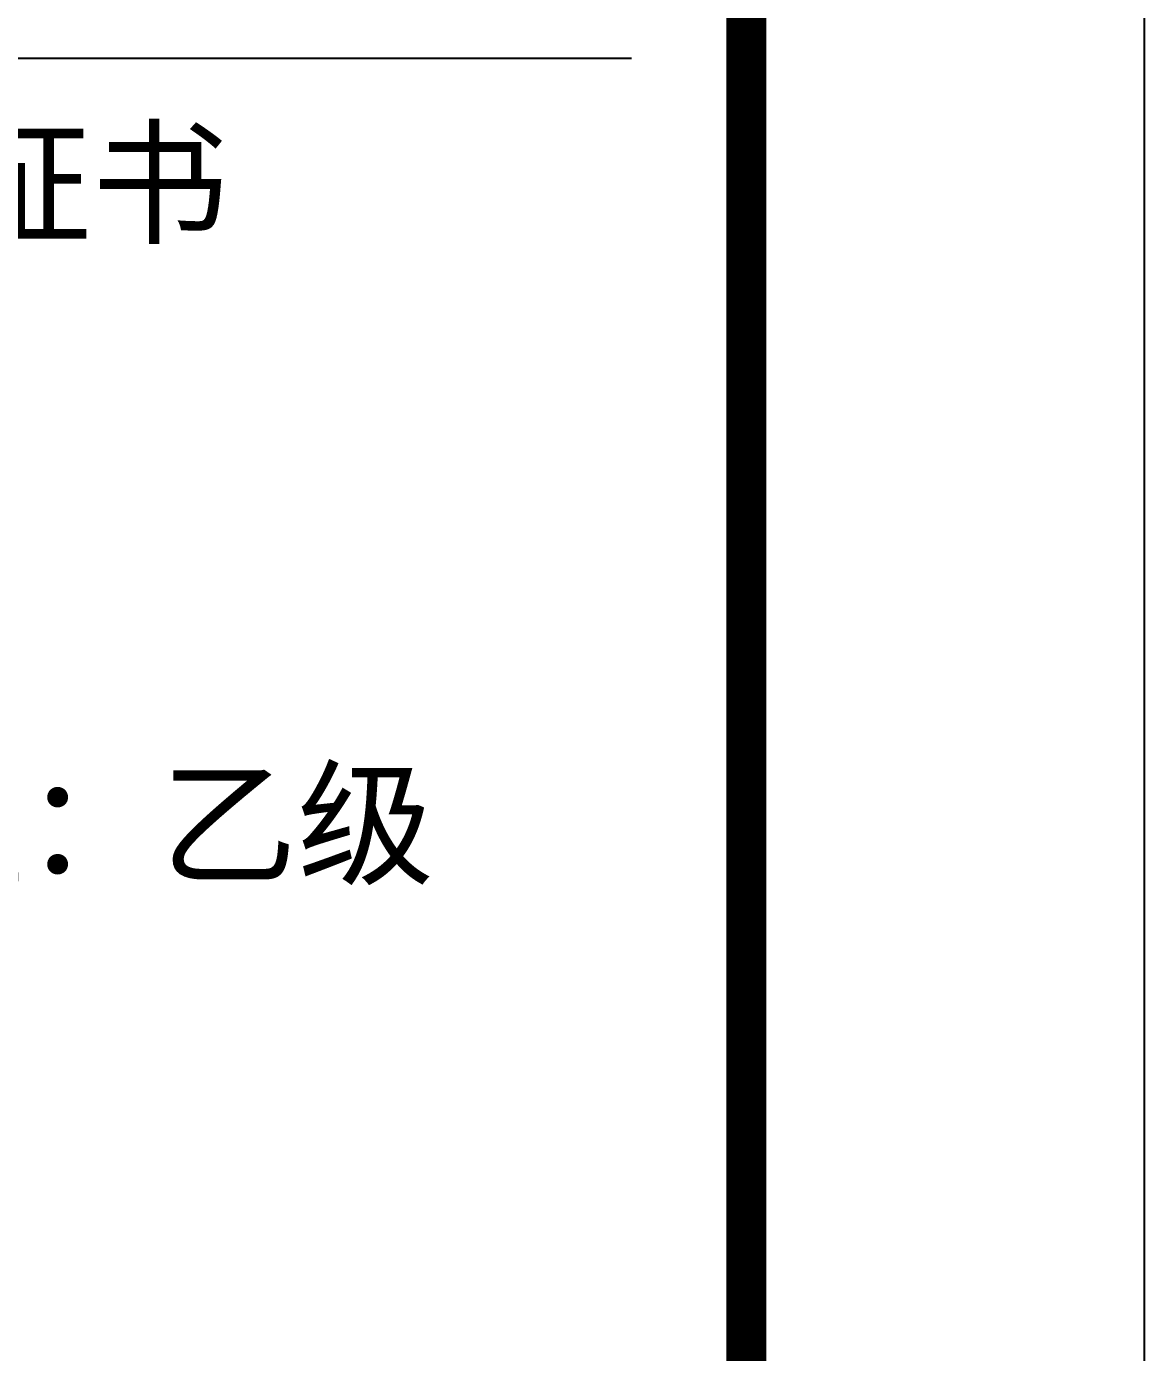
# Model space of a CAD drawing. Extents: x -17471 to 313636, y -71590 to 757901.
# Drawn here: x 123292 to 126100, y 192233 to 195565 of the extents above; entities that cross this region are included whole.
import ezdxf

# ---------------------------------------------------------------- set-up
doc = ezdxf.new("R2010")
doc.units = 0
doc.header["$LTSCALE"] = 1000
doc.header["$MEASUREMENT"] = 0
doc.layers.add('PUB_TITLE', color=4, linetype='Continuous')
doc.layers.add('图框', color=7, linetype='Continuous')
doc.styles.add('宋体', font='')
doc.styles.get('宋体').set_extended_font_data('SimSun')

# ---------------------------------------------------------------- blocks, each defined once
blk = doc.blocks.new('建筑图签A1')
at = {"layer": '图框', "color": 4}
for p, q in [((125100, 58400), (125100, 1000)), ((120034.3, 52305.9), (124811.7, 52305.9))]:
    blk.add_line(p, q, dxfattribs=at)
at = {"layer": '图框', "color": 4, "style": '宋体', "width": 1.000001}
for s, height, p in [('建设部颁设计证书', 252.24, (121046.9, 51865.9)), ('人防工程、送变电工程：乙级', 252.245, (119843.1, 50255.4))]:
    blk.add_text(s, height=height, dxfattribs=at).set_placement(p)

msp = doc.modelspace()

# ---------------------------------------------------------------- linework, layer by layer
at = {"layer": 'PUB_TITLE'}
msp.add_lwpolyline([(0, 143180.2), (126100, 143180.2), (126100, 202580.2), (0, 202580.2)], close=True, dxfattribs=at)
at = {"layer": 'PUB_TITLE', "const_width": 100}
msp.add_lwpolyline([(2500, 144180.2), (125100, 144180.2), (125100, 201580.2), (2500, 201580.2)], close=True, dxfattribs=at)

# ---------------------------------------------------------------- block references
msp.add_blockref('建筑图签A1', (0, 143180.2))

doc.saveas('drawing.dxf')
